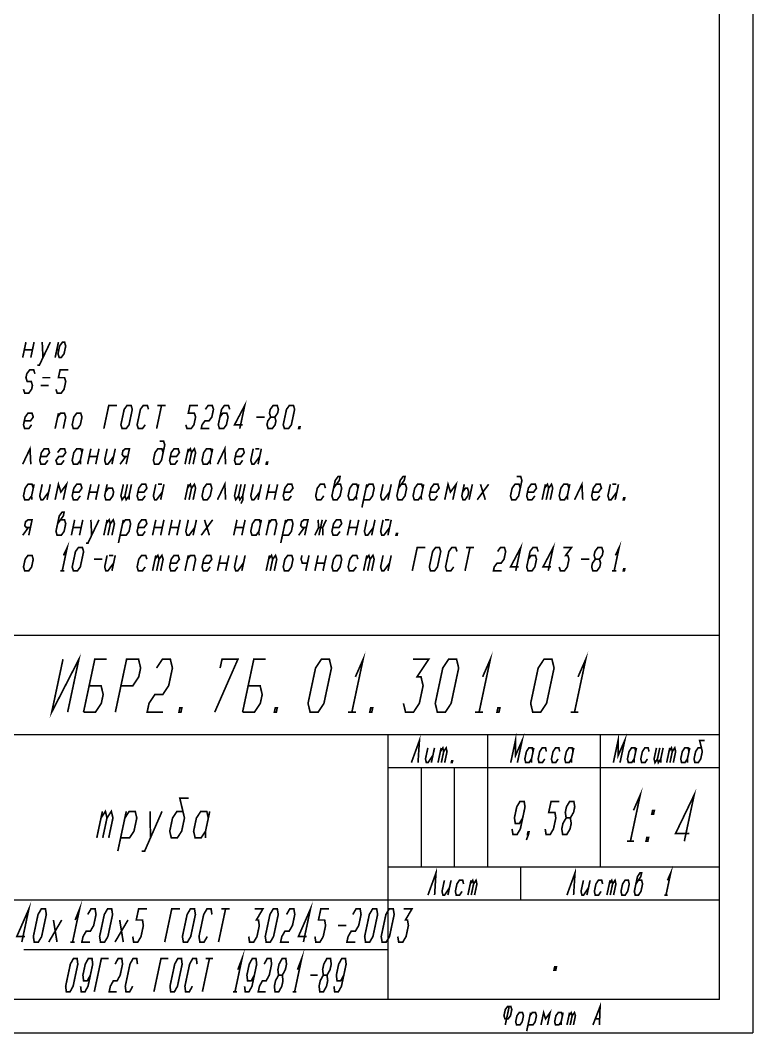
# Model space of a CAD drawing. Header units: millimetres. Extents: x 0 to 1035, y 0 to 659.
# Drawn here: x 99.5 to 210, y 0 to 152.9 of the extents above; entities that cross this region are included whole.
import ezdxf

# ---------------------------------------------------------------- set-up
doc = ezdxf.new("R2010")
doc.units = ezdxf.units.MM
doc.header["$LTSCALE"] = 19.36
doc.layers.get('0').update_dxf_attribs({"linetype": 'CONTINUOUS'})

msp = doc.modelspace()

# ---------------------------------------------------------------- linework, layer by layer
at = {"color": 7, "linetype": 'CONTINUOUS'}
for p, q in [((210, 297), (210, 0)), ((205, 5), (205, 292.3498994)), ((205, 60), (20, 60)), ((205, 5), (205, 60)), ((205, 45), (20, 45)), ((155, 5), (155, 45)), ((170, 25), (170, 45)), ((187, 25), (187, 45)), ((205, 40), (155, 40)), ((160, 25), (160, 40)), ((165, 25), (165, 40)), ((205, 25), (155, 25)), ((175, 20), (175, 25)), ((205, 20), (20, 20)), ((155, 12.5), (100, 12.5)), ((205, 5), (20, 5)), ((205, 5), (20, 5)), ((0, 0), (210, 0))]:
    msp.add_line(p, q, dxfattribs=at)
at = {"color": 2, "linetype": 'CONTINUOUS', "const_width": 0.25}
for points in [[(99.8160244, 101.9607295), (100.3119912, 104.2940615)], [(101.5369873, 104.2940615), (101.0410205, 101.9607295)], [(102.0180439, 100.7940527), (102.324293, 100.7940527), (103.9869902, 104.2940615)], [(102.7619834, 104.2940615), (102.8785254, 101.9607295)], [(105.2119863, 104.2940615), (104.7160195, 101.9607295)], [(105.3285176, 101.9607295), (105.6347773, 101.9607295), (106.0650127, 102.5440625), (106.3129961, 103.7107285), (106.1307334, 104.2940615), (105.8244844, 104.2940615), (105.394249, 103.7107285), (105.1462656, 102.5440625), (105.3285176, 101.9607295)], [(100.0640078, 103.1273955), (101.2890039, 103.1273955)], [(104.9640029, 103.1273955), (105.270252, 103.1273955)], [(99.9400107, 97.1767715), (100.1222734, 96.5934385), (100.7347715, 96.5934385), (101.1650176, 97.1767715), (101.2890039, 97.7601045), (101.1067412, 98.3434375), (100.4942432, 98.3434375), (100.3119912, 98.9267705), (100.4359775, 99.5101035), (100.8662236, 100.0934365), (101.4787217, 100.0934365), (101.6609736, 99.5101035)], [(104.8400166, 97.1767715), (105.0222686, 96.5934385), (105.6347773, 96.5934385), (106.0650127, 97.1767715), (106.3129961, 98.3434375), (106.1307334, 98.9267705), (105.2119863, 98.9267705), (105.4599697, 100.0934365), (106.6849658, 100.0934365)], [(102.514, 97.7601045), (103.7390068, 97.7601045)], [(102.7619834, 98.9267705), (103.9869902, 98.9267705)], [(112.0660176, 91.2261475), (112.8099785, 94.7261455), (114.0349746, 94.7261455)], [(114.8222695, 91.2261475), (114.6400176, 91.8094805), (115.1359844, 94.1428125), (115.5662305, 94.7261455), (116.1787285, 94.7261455), (116.3609805, 94.1428125), (115.8650137, 91.8094805), (115.4347676, 91.2261475), (114.8222695, 91.2261475)], [(118.8109727, 94.1428125), (118.6287207, 94.7261455), (118.0162227, 94.7261455), (117.5859766, 94.1428125), (117.0900098, 91.8094805), (117.2722617, 91.2261475), (117.8847813, 91.2261475), (118.3150059, 91.8094805)], [(120.7724746, 94.7261455), (120.0285137, 91.2261475)], [(120.1599766, 94.7261455), (121.3849727, 94.7261455)], [(124.4400078, 91.8094805), (124.6222813, 91.2261475), (125.2347793, 91.2261475), (125.6650039, 91.8094805), (125.912998, 92.9761465), (125.7307461, 93.5594795), (124.8119883, 93.5594795), (125.0599609, 94.7261455), (126.2849785, 94.7261455)], [(127.3859883, 94.1428125), (127.8162129, 94.7261455), (128.4287109, 94.7261455), (128.6109844, 94.1428125), (128.3629902, 92.9761465), (127.9327441, 92.3928135), (127.3202461, 92.3928135), (126.8900215, 91.8094805), (126.7660137, 91.2261475), (127.9910313, 91.2261475)], [(131.0609766, 94.1428125), (130.8787246, 94.7261455), (130.2662266, 94.7261455), (129.8359805, 94.1428125), (129.3400137, 91.8094805), (129.5222656, 91.2261475), (130.1347637, 91.2261475), (130.5650098, 91.8094805), (130.8130039, 92.9761465), (130.6307305, 93.5594795), (130.0182324, 93.5594795), (129.5879863, 92.9761465)], [(132.5847773, 91.2261475), (133.3287168, 94.7261455), (131.7900059, 91.8094805), (133.0150234, 91.8094805)], [(137.8567422, 92.9761465), (138.2869883, 93.5594795), (138.4109746, 94.1428125), (138.2287227, 94.7261455), (137.6162246, 94.7261455), (137.1859785, 94.1428125), (137.0619922, 93.5594795), (137.2442441, 92.9761465)], [(139.3222773, 91.2261475), (139.1400039, 91.8094805), (139.6359707, 94.1428125), (140.0662168, 94.7261455), (140.6787148, 94.7261455), (140.8609883, 94.1428125), (140.3650215, 91.8094805), (139.9347754, 91.2261475), (139.3222773, 91.2261475)], [(100.0640078, 92.3928135), (100.9827549, 92.3928135), (101.413001, 92.9761465), (101.2307383, 93.5594795), (100.6182402, 93.5594795), (100.1879941, 92.9761465), (99.9400107, 91.8094805), (100.1222734, 91.2261475), (100.7347715, 91.2261475), (101.1650176, 91.8094805)], [(104.7160195, 91.2261475), (105.2119863, 93.5594795)], [(105.088, 92.9761465), (105.5182354, 93.5594795), (106.1307334, 93.5594795), (106.3129961, 92.9761465), (105.9410264, 91.2261475)], [(107.2900088, 91.8094805), (107.4722715, 91.2261475), (108.0847695, 91.2261475), (108.5150156, 91.8094805), (108.762999, 92.9761465), (108.5807363, 93.5594795), (107.9682383, 93.5594795), (107.5379922, 92.9761465), (107.2900088, 91.8094805)], [(135.1004902, 92.9761465), (136.3254863, 92.9761465)], [(136.8722637, 91.2261475), (137.4847617, 91.2261475), (137.9150078, 91.8094805), (138.0389941, 92.3928135), (137.8567422, 92.9761465), (137.2442441, 92.9761465), (136.813998, 92.3928135), (136.6900117, 91.8094805), (136.8722637, 91.2261475)], [(141.6191504, 91.2261475), (141.4660312, 91.2261475), (141.5280137, 91.5178193), (141.6811328, 91.5178193), (141.6191504, 91.2261475)], [(99.8160244, 85.8588618), (100.9244893, 88.1921938), (101.0410205, 85.8588618)], [(121.0129922, 87.6088608), (120.8307402, 88.1921938), (120.2182422, 88.1921938), (119.7879961, 87.6088608), (119.5400234, 86.4421948), (119.7222754, 85.8588618), (120.3347734, 85.8588618), (120.7650195, 86.4421948), (121.2609863, 88.7755269), (121.0787129, 89.3588599), (120.4662148, 89.3588599)], [(129.2160273, 85.8588618), (130.3244922, 88.1921938), (130.4410234, 85.8588618)], [(102.514, 87.0255278), (103.4327578, 87.0255278), (103.8629932, 87.6088608), (103.6807412, 88.1921938), (103.0682324, 88.1921938), (102.6379971, 87.6088608), (102.3900137, 86.4421948), (102.5722764, 85.8588618), (103.1847744, 85.8588618), (103.6150098, 86.4421948)], [(105.088, 87.6088608), (105.5182354, 88.1921938), (106.1307334, 88.1921938), (106.3129961, 87.6088608), (105.88275, 87.0255278), (105.270252, 87.0255278), (104.8400166, 86.4421948), (105.0222686, 85.8588618), (105.6347773, 85.8588618), (106.0650127, 86.4421948)], [(108.762999, 87.6088608), (108.5807363, 88.1921938), (107.9682383, 88.1921938), (107.5379922, 87.6088608), (107.2900088, 86.4421948), (107.4722715, 85.8588618), (108.0847695, 85.8588618), (108.5150156, 86.4421948)], [(108.8869854, 88.1921938), (108.5150156, 86.4421948), (108.5441484, 85.8588618)], [(109.6160254, 85.8588618), (110.1119922, 88.1921938)], [(111.3369883, 88.1921938), (110.8410215, 85.8588618)], [(112.5619844, 88.1921938), (112.1900039, 86.4421948), (112.3722773, 85.8588618), (112.6785156, 85.8588618), (113.5390078, 87.0255278)], [(113.7869805, 88.1921938), (113.2910137, 85.8588618)], [(115.4347676, 85.8588618), (115.9307344, 88.1921938), (115.3182363, 88.1921938), (114.9499941, 87.9005273), (114.8260078, 87.3171943), (115.0702637, 87.0255278), (115.6827617, 87.0255278)], [(122.114002, 87.0255278), (123.0327598, 87.0255278), (123.4630059, 87.6088608), (123.2807324, 88.1921938), (122.6682344, 88.1921938), (122.2379883, 87.6088608), (121.9900156, 86.4421948), (122.1722676, 85.8588618), (122.7847656, 85.8588618), (123.2150117, 86.4421948)], [(124.3160215, 85.8588618), (124.8119883, 88.1921938)], [(124.688002, 87.6088608), (125.118248, 88.1921938), (125.3005, 87.6088608), (124.9285195, 85.8588618)], [(125.3005, 87.6088608), (125.7307461, 88.1921938), (125.912998, 87.6088608), (125.5410176, 85.8588618)], [(128.3629902, 87.6088608), (128.1807383, 88.1921938), (127.5682402, 88.1921938), (127.1379941, 87.6088608), (126.8900215, 86.4421948), (127.0722734, 85.8588618), (127.6847715, 85.8588618), (128.1150176, 86.4421948)], [(128.486998, 88.1921938), (128.1150176, 86.4421948), (128.1441504, 85.8588618)], [(131.9140137, 87.0255278), (132.83275, 87.0255278), (133.2629961, 87.6088608), (133.0807441, 88.1921938), (132.4682461, 88.1921938), (132.038, 87.6088608), (131.7900059, 86.4421948), (131.9722793, 85.8588618), (132.5847773, 85.8588618), (133.0150234, 86.4421948)], [(134.6119785, 88.1921938), (134.2400195, 86.4421948), (134.4222715, 85.8588618), (134.7285313, 85.8588618), (135.589002, 87.0255278)], [(134.9182383, 88.1921938), (135.5307363, 88.1921938)], [(135.8369961, 88.1921938), (135.3410293, 85.8588618)], [(109.863998, 87.0255278), (111.0889941, 87.0255278)], [(114.5160312, 85.8588618), (115.376502, 87.0255278)], [(136.7191445, 85.8588618), (136.5660254, 85.8588618), (136.6280078, 86.1505283), (136.7811484, 86.1505283), (136.7191445, 85.8588618)], [(146.7379961, 82.2415698), (147.5984883, 83.4082358), (147.7224746, 83.9915742), (147.4162148, 83.9915742), (146.9859688, 83.4082358), (146.4900234, 81.0749038), (146.6722754, 80.4915708), (147.2847734, 80.4915708), (147.7150195, 81.0749038), (147.9629922, 82.2415698), (147.7807402, 82.8249028), (147.1682422, 82.8249028)], [(156.5379863, 82.2415698), (157.3984785, 83.4082358), (157.5224648, 83.9915742), (157.2162266, 83.9915742), (156.7859805, 83.4082358), (156.2900137, 81.0749038), (156.4722656, 80.4915708), (157.0847637, 80.4915708), (157.5150098, 81.0749038), (157.7630039, 82.2415698), (157.5807305, 82.8249028), (156.9682324, 82.8249028)], [(174.9129922, 82.2415698), (174.7307402, 82.8249028), (174.1182422, 82.8249028), (173.6879961, 82.2415698), (173.4400234, 81.0749038), (173.6222754, 80.4915708), (174.2347734, 80.4915708), (174.6650195, 81.0749038), (175.1609863, 83.4082358), (174.9787129, 83.9915742), (174.3662148, 83.9915742)], [(101.413001, 82.2415698), (101.2307383, 82.8249028), (100.6182402, 82.8249028), (100.1879941, 82.2415698), (99.9400107, 81.0749038), (100.1222734, 80.4915708), (100.7347715, 80.4915708), (101.1650176, 81.0749038)], [(101.5369873, 82.8249028), (101.1650176, 81.0749038), (101.1941504, 80.4915708)], [(102.7619834, 82.8249028), (102.3900137, 81.0749038), (102.5722764, 80.4915708), (102.8785254, 80.4915708), (103.7390068, 81.6582368)], [(103.9869902, 82.8249028), (103.4910234, 80.4915708)], [(104.7160195, 80.4915708), (105.2119863, 82.8249028), (105.576501, 81.6582368), (106.4369824, 82.8249028), (105.9410264, 80.4915708)], [(107.4140059, 81.6582368), (108.3327529, 81.6582368), (108.762999, 82.2415698), (108.5807363, 82.8249028), (107.9682383, 82.8249028), (107.5379922, 82.2415698), (107.2900088, 81.0749038), (107.4722715, 80.4915708), (108.0847695, 80.4915708), (108.5150156, 81.0749038)], [(109.6160254, 80.4915708), (110.1119922, 82.8249028)], [(111.3369883, 82.8249028), (110.8410215, 80.4915708)], [(112.5619844, 82.8249028), (112.1900039, 81.0749038), (112.3722773, 80.4915708), (112.9847754, 80.4915708), (113.4150215, 81.0749038), (113.5390078, 81.6582368), (113.3567559, 82.2415698), (112.7442363, 82.2415698), (112.3140117, 81.6582368)], [(115.011998, 82.8249028), (114.6400176, 81.0749038), (114.8222695, 80.4915708), (115.2525156, 81.0749038), (115.4347676, 80.4915708), (115.8650137, 81.0749038), (116.2369941, 82.8249028)], [(115.6244961, 82.8249028), (115.2525156, 81.0749038)], [(117.2139961, 81.6582368), (118.1327539, 81.6582368), (118.563, 82.2415698), (118.380748, 82.8249028), (117.7682285, 82.8249028), (117.3380039, 82.2415698), (117.0900098, 81.0749038), (117.2722617, 80.4915708), (117.8847813, 80.4915708), (118.3150059, 81.0749038)], [(119.9119824, 82.8249028), (119.5400234, 81.0749038), (119.7222754, 80.4915708), (120.0285137, 80.4915708), (120.8890059, 81.6582368)], [(120.2182422, 82.8249028), (120.8307402, 82.8249028)], [(121.1369785, 82.8249028), (120.6410117, 80.4915708)], [(124.3160215, 80.4915708), (124.8119883, 82.8249028)], [(124.688002, 82.2415698), (125.118248, 82.8249028), (125.3005, 82.2415698), (124.9285195, 80.4915708)], [(125.3005, 82.2415698), (125.7307461, 82.8249028), (125.912998, 82.2415698), (125.5410176, 80.4915708)], [(126.8900215, 81.0749038), (127.0722734, 80.4915708), (127.6847715, 80.4915708), (128.1150176, 81.0749038), (128.3629902, 82.2415698), (128.1807383, 82.8249028), (127.5682402, 82.8249028), (127.1379941, 82.2415698), (126.8900215, 81.0749038)], [(129.2160273, 80.4915708), (130.3244922, 82.8249028), (130.4410234, 80.4915708)], [(132.1619863, 82.8249028), (131.7900059, 81.0749038), (131.9722793, 80.4915708), (132.4025039, 81.0749038), (132.5847773, 80.4915708), (133.0150234, 81.0749038), (133.3869824, 82.8249028)], [(132.7744844, 82.8249028), (132.4025039, 81.0749038)], [(134.6119785, 82.8249028), (134.2400195, 81.0749038), (134.4222715, 80.4915708), (134.7285313, 80.4915708), (135.589002, 81.6582368)], [(135.8369961, 82.8249028), (135.3410293, 80.4915708)], [(136.5660254, 80.4915708), (137.0619922, 82.8249028)], [(138.2869883, 82.8249028), (137.7910215, 80.4915708)], [(139.2640117, 81.6582368), (140.182748, 81.6582368), (140.6129941, 82.2415698), (140.4307422, 82.8249028), (139.8182441, 82.8249028), (139.387998, 82.2415698), (139.1400039, 81.0749038), (139.3222773, 80.4915708), (139.9347754, 80.4915708), (140.3650215, 81.0749038)], [(145.513, 82.2415698), (145.330748, 82.8249028), (144.7182285, 82.8249028), (144.2880039, 82.2415698), (144.0400098, 81.0749038), (144.2222617, 80.4915708), (144.8347812, 80.4915708), (145.2650059, 81.0749038)], [(150.4130059, 82.2415698), (150.2307324, 82.8249028), (149.6182344, 82.8249028), (149.1879883, 82.2415698), (148.9400156, 81.0749038), (149.1222676, 80.4915708), (149.7347656, 80.4915708), (150.1650117, 81.0749038)], [(150.5369922, 82.8249028), (150.1650117, 81.0749038), (150.1941445, 80.4915708)], [(151.0180488, 79.3249048), (151.7619883, 82.8249028)], [(151.2660215, 80.4915708), (152.1847793, 80.4915708), (152.6150039, 81.0749038), (152.862998, 82.2415698), (152.6807461, 82.8249028), (152.068248, 82.8249028), (151.638002, 82.2415698)], [(154.2119805, 82.8249028), (153.8400215, 81.0749038), (154.0222734, 80.4915708), (154.3285117, 80.4915708), (155.1890039, 81.6582368)], [(155.436998, 82.8249028), (154.9410313, 80.4915708)], [(160.2129961, 82.2415698), (160.0307441, 82.8249028), (159.4182461, 82.8249028), (158.988, 82.2415698), (158.7400059, 81.0749038), (158.9222793, 80.4915708), (159.5347773, 80.4915708), (159.9650234, 81.0749038)], [(160.3369824, 82.8249028), (159.9650234, 81.0749038), (159.9941563, 80.4915708)], [(161.3140059, 81.6582368), (162.2327637, 81.6582368), (162.6629883, 82.2415698), (162.4807363, 82.8249028), (161.8682383, 82.8249028), (161.4379922, 82.2415698), (161.1900195, 81.0749038), (161.3722715, 80.4915708), (161.9847695, 80.4915708), (162.4150156, 81.0749038)], [(163.5160254, 80.4915708), (164.0119922, 82.8249028), (164.3764961, 81.6582368), (165.2369883, 82.8249028), (164.7410215, 80.4915708)], [(166.4619844, 82.8249028), (166.0900039, 81.0749038), (166.2722773, 80.4915708), (166.5785156, 80.4915708), (167.0087617, 81.0749038), (167.132748, 81.6582368), (166.9504961, 82.2415698), (166.6442363, 82.2415698), (166.2140117, 81.6582368)], [(167.6869805, 82.8249028), (167.1910137, 80.4915708)], [(168.4160313, 80.4915708), (170.1369941, 82.8249028)], [(168.911998, 82.8249028), (169.6410273, 80.4915708)], [(176.014002, 81.6582368), (176.9327598, 81.6582368), (177.3630059, 82.2415698), (177.1807324, 82.8249028), (176.5682344, 82.8249028), (176.1379883, 82.2415698), (175.8900156, 81.0749038), (176.0722676, 80.4915708), (176.6847656, 80.4915708), (177.1150117, 81.0749038)], [(178.2160215, 80.4915708), (178.7119883, 82.8249028)], [(178.588002, 82.2415698), (179.018248, 82.8249028), (179.2005, 82.2415698), (178.8285195, 80.4915708)], [(179.2005, 82.2415698), (179.6307461, 82.8249028), (179.812998, 82.2415698), (179.4410176, 80.4915708)], [(182.2629902, 82.2415698), (182.0807383, 82.8249028), (181.4682402, 82.8249028), (181.0379941, 82.2415698), (180.7900215, 81.0749038), (180.9722734, 80.4915708), (181.5847715, 80.4915708), (182.0150176, 81.0749038)], [(182.386998, 82.8249028), (182.0150176, 81.0749038), (182.0441504, 80.4915708)], [(183.1160273, 80.4915708), (184.2244922, 82.8249028), (184.3410234, 80.4915708)], [(185.8140137, 81.6582368), (186.73275, 81.6582368), (187.1629961, 82.2415698), (186.9807441, 82.8249028), (186.3682461, 82.8249028), (185.938, 82.2415698), (185.6900059, 81.0749038), (185.8722793, 80.4915708), (186.4847773, 80.4915708), (186.9150234, 81.0749038)], [(188.5119785, 82.8249028), (188.1400195, 81.0749038), (188.3222715, 80.4915708), (188.6285313, 80.4915708), (189.489002, 81.6582368)], [(188.8182383, 82.8249028), (189.4307363, 82.8249028)], [(189.7369961, 82.8249028), (189.2410293, 80.4915708)], [(109.863998, 81.6582368), (111.0889941, 81.6582368)], [(115.8650137, 81.0749038), (115.8941465, 80.4915708)], [(133.0150234, 81.0749038), (133.0441562, 80.4915708), (132.7670293, 79.9082378)], [(136.813998, 81.6582368), (138.0389941, 81.6582368)], [(190.6191445, 80.4915708), (190.4660254, 80.4915708), (190.5280078, 80.7832373), (190.6811484, 80.7832373), (190.6191445, 80.4915708)], [(105.088, 76.8742842), (105.9484814, 78.0409502), (106.0724678, 78.6242832), (105.7662187, 78.6242832), (105.3359834, 78.0409502), (104.8400166, 75.7076182), (105.0222686, 75.1242852), (105.6347773, 75.1242852), (106.0650127, 75.7076182), (106.3129961, 76.8742842), (106.1307334, 77.4576172), (105.5182354, 77.4576172)], [(100.7347715, 75.1242852), (101.2307383, 77.4576172), (100.6182402, 77.4576172), (100.2499873, 77.1659507), (100.126001, 76.5826177), (100.3702568, 76.2909512), (100.9827549, 76.2909512)], [(107.1660225, 75.1242852), (107.6619893, 77.4576172)], [(108.8869854, 77.4576172), (108.3910186, 75.1242852)], [(109.3680313, 73.9576191), (109.674291, 73.9576191), (111.3369883, 77.4576172)], [(110.1119922, 77.4576172), (110.2285234, 75.1242852)], [(112.0660176, 75.1242852), (112.5619844, 77.4576172)], [(112.437998, 76.8742842), (112.8682441, 77.4576172), (113.0504961, 76.8742842), (112.6785156, 75.1242852)], [(113.0504961, 76.8742842), (113.4807422, 77.4576172), (113.6629941, 76.8742842), (113.2910137, 75.1242852)], [(114.2680371, 73.9576191), (115.011998, 77.4576172)], [(114.5160312, 75.1242852), (115.4347676, 75.1242852), (115.8650137, 75.7076182), (116.1129863, 76.8742842), (115.9307344, 77.4576172), (115.3182363, 77.4576172), (114.8879902, 76.8742842)], [(117.2139961, 76.2909512), (118.1327539, 76.2909512), (118.563, 76.8742842), (118.380748, 77.4576172), (117.7682285, 77.4576172), (117.3380039, 76.8742842), (117.0900098, 75.7076182), (117.2722617, 75.1242852), (117.8847813, 75.1242852), (118.3150059, 75.7076182)], [(119.4160156, 75.1242852), (119.9119824, 77.4576172)], [(121.1369785, 77.4576172), (120.6410117, 75.1242852)], [(121.8660293, 75.1242852), (122.3619961, 77.4576172)], [(123.5869922, 77.4576172), (123.0910254, 75.1242852)], [(124.8119883, 77.4576172), (124.4400078, 75.7076182), (124.6222813, 75.1242852), (124.9285195, 75.1242852), (125.7890117, 76.2909512)], [(126.0369844, 77.4576172), (125.5410176, 75.1242852)], [(126.7660137, 75.1242852), (128.486998, 77.4576172)], [(127.2619805, 77.4576172), (127.9910313, 75.1242852)], [(131.6660195, 75.1242852), (132.1619863, 77.4576172)], [(133.3869824, 77.4576172), (132.8910156, 75.1242852)], [(135.7129883, 76.8742842), (135.5307363, 77.4576172), (134.9182383, 77.4576172), (134.4879922, 76.8742842), (134.2400195, 75.7076182), (134.4222715, 75.1242852), (135.0347695, 75.1242852), (135.4650156, 75.7076182)], [(135.8369961, 77.4576172), (135.4650156, 75.7076182), (135.4941484, 75.1242852)], [(136.5660254, 75.1242852), (137.0619922, 77.4576172)], [(136.9380059, 76.8742842), (137.3682305, 77.4576172), (137.9807285, 77.4576172), (138.163002, 76.8742842), (137.7910215, 75.1242852)], [(138.7680449, 73.9576191), (139.5119844, 77.4576172)], [(139.0160176, 75.1242852), (139.9347754, 75.1242852), (140.3650215, 75.7076182), (140.6129941, 76.8742842), (140.4307422, 77.4576172), (139.8182441, 77.4576172), (139.387998, 76.8742842)], [(142.3847676, 75.1242852), (142.8807344, 77.4576172), (142.2682363, 77.4576172), (141.8999941, 77.1659507), (141.7760078, 76.5826177), (142.0202637, 76.2909512), (142.6327617, 76.2909512)], [(143.9160234, 75.1242852), (144.4702559, 76.2909512), (144.4119902, 77.4576172)], [(145.0244883, 77.4576172), (144.5285215, 75.1242852)], [(145.6369863, 77.4576172), (145.0827539, 76.2909512), (145.1410195, 75.1242852)], [(146.6140098, 76.2909512), (147.5327461, 76.2909512), (147.9629922, 76.8742842), (147.7807402, 77.4576172), (147.1682422, 77.4576172), (146.7379961, 76.8742842), (146.4900234, 75.7076182), (146.6722754, 75.1242852), (147.2847734, 75.1242852), (147.7150195, 75.7076182)], [(148.8160293, 75.1242852), (149.3119961, 77.4576172)], [(150.5369922, 77.4576172), (150.0410254, 75.1242852)], [(151.7619883, 77.4576172), (151.3900078, 75.7076182), (151.5722813, 75.1242852), (151.8785195, 75.1242852), (152.7390117, 76.2909512)], [(152.9869844, 77.4576172), (152.4910176, 75.1242852)], [(154.2119805, 77.4576172), (153.8400215, 75.7076182), (154.0222734, 75.1242852), (154.3285117, 75.1242852), (155.1890039, 76.2909512)], [(154.5182402, 77.4576172), (155.1307383, 77.4576172)], [(155.436998, 77.4576172), (154.9410313, 75.1242852)], [(99.8160244, 75.1242852), (100.6765059, 76.2909512)], [(107.4140059, 76.2909512), (108.639002, 76.2909512)], [(119.6640098, 76.2909512), (120.8890059, 76.2909512)], [(122.114002, 76.2909512), (123.338998, 76.2909512)], [(131.9140137, 76.2909512), (133.1390098, 76.2909512)], [(141.4660312, 75.1242852), (142.326502, 76.2909512)], [(144.4702559, 76.2909512), (145.0827539, 76.2909512)], [(149.064002, 76.2909512), (150.288998, 76.2909512)], [(156.3191465, 75.1242852), (156.1660273, 75.1242852), (156.2280098, 75.4159517), (156.3811504, 75.4159517), (156.3191465, 75.1242852)], [(105.9776143, 72.0903315), (106.5318467, 73.2569976), (105.7878965, 69.7569941)], [(174.2347734, 69.7569941), (174.9787129, 73.2569976), (173.4400234, 70.3403271), (174.6650195, 70.3403271)], [(179.1347793, 69.7569941), (179.8787187, 73.2569976), (178.3400078, 70.3403271), (179.5650039, 70.3403271)], [(189.2776172, 72.0903315), (189.8318496, 73.2569976), (189.0878887, 69.7569941)], [(99.9400107, 70.3403271), (100.1222734, 69.7569941), (100.7347715, 69.7569941), (101.1650176, 70.3403271), (101.413001, 71.5069932), (101.2307383, 72.0903315), (100.6182402, 72.0903315), (100.1879941, 71.5069932), (99.9400107, 70.3403271)], [(107.4722715, 69.7569941), (107.2900088, 70.3403271), (107.7859756, 72.6736646), (108.2162217, 73.2569976), (108.8287197, 73.2569976), (109.0109824, 72.6736646), (108.5150156, 70.3403271), (108.0847695, 69.7569941), (107.4722715, 69.7569941)], [(112.5619844, 72.0903315), (112.1900039, 70.3403271), (112.3722773, 69.7569941), (112.6785156, 69.7569941), (113.5390078, 70.9236602)], [(112.8682441, 72.0903315), (113.4807422, 72.0903315)], [(113.7869805, 72.0903315), (113.2910137, 69.7569941)], [(118.563, 71.5069932), (118.380748, 72.0903315), (117.7682285, 72.0903315), (117.3380039, 71.5069932), (117.0900098, 70.3403271), (117.2722617, 69.7569941), (117.8847813, 69.7569941), (118.3150059, 70.3403271)], [(119.4160156, 69.7569941), (119.9119824, 72.0903315)], [(119.7879961, 71.5069932), (120.2182422, 72.0903315), (120.4004941, 71.5069932), (120.0285137, 69.7569941)], [(120.4004941, 71.5069932), (120.8307402, 72.0903315), (121.0129922, 71.5069932), (120.6410117, 69.7569941)], [(122.114002, 70.9236602), (123.0327598, 70.9236602), (123.4630059, 71.5069932), (123.2807324, 72.0903315), (122.6682344, 72.0903315), (122.2379883, 71.5069932), (121.9900156, 70.3403271), (122.1722676, 69.7569941), (122.7847656, 69.7569941), (123.2150117, 70.3403271)], [(124.3160215, 69.7569941), (124.8119883, 72.0903315)], [(124.688002, 71.5069932), (125.118248, 72.0903315), (125.7307461, 72.0903315), (125.912998, 71.5069932), (125.5410176, 69.7569941)], [(127.0140078, 70.9236602), (127.9327441, 70.9236602), (128.3629902, 71.5069932), (128.1807383, 72.0903315), (127.5682402, 72.0903315), (127.1379941, 71.5069932), (126.8900215, 70.3403271), (127.0722734, 69.7569941), (127.6847715, 69.7569941), (128.1150176, 70.3403271)], [(129.2160273, 69.7569941), (129.7119941, 72.0903315)], [(130.9369902, 72.0903315), (130.4410234, 69.7569941)], [(132.1619863, 72.0903315), (131.7900059, 70.3403271), (131.9722793, 69.7569941), (132.2785176, 69.7569941), (133.1390098, 70.9236602)], [(133.3869824, 72.0903315), (132.8910156, 69.7569941)], [(136.5660254, 69.7569941), (137.0619922, 72.0903315)], [(136.9380059, 71.5069932), (137.3682305, 72.0903315), (137.5505039, 71.5069932), (137.1785234, 69.7569941)], [(137.5505039, 71.5069932), (137.9807285, 72.0903315), (138.163002, 71.5069932), (137.7910215, 69.7569941)], [(139.1400039, 70.3403271), (139.3222773, 69.7569941), (139.9347754, 69.7569941), (140.3650215, 70.3403271), (140.6129941, 71.5069932), (140.4307422, 72.0903315), (139.8182441, 72.0903315), (139.387998, 71.5069932), (139.1400039, 70.3403271)], [(141.961998, 72.0903315), (141.8379902, 71.5069932), (142.0202637, 70.9236602), (142.7858809, 70.9236602)], [(143.0338535, 72.0903315), (142.5378867, 69.7569941)], [(143.9160234, 69.7569941), (144.4119902, 72.0903315)], [(145.6369863, 72.0903315), (145.1410195, 69.7569941)], [(146.4900234, 70.3403271), (146.6722754, 69.7569941), (147.2847734, 69.7569941), (147.7150195, 70.3403271), (147.9629922, 71.5069932), (147.7807402, 72.0903315), (147.1682422, 72.0903315), (146.7379961, 71.5069932), (146.4900234, 70.3403271)], [(150.4130059, 71.5069932), (150.2307324, 72.0903315), (149.6182344, 72.0903315), (149.1879883, 71.5069932), (148.9400156, 70.3403271), (149.1222676, 69.7569941), (149.7347656, 69.7569941), (150.1650117, 70.3403271)], [(151.2660215, 69.7569941), (151.7619883, 72.0903315)], [(151.638002, 71.5069932), (152.068248, 72.0903315), (152.2505, 71.5069932), (151.8785195, 69.7569941)], [(152.2505, 71.5069932), (152.6807461, 72.0903315), (152.862998, 71.5069932), (152.4910176, 69.7569941)], [(154.2119805, 72.0903315), (153.8400215, 70.3403271), (154.0222734, 69.7569941), (154.3285117, 69.7569941), (155.1890039, 70.9236602)], [(155.436998, 72.0903315), (154.9410313, 69.7569941)], [(158.6160195, 69.7569941), (159.3599805, 73.2569976), (160.5849766, 73.2569976)], [(161.3722715, 69.7569941), (161.1900195, 70.3403271), (161.6859863, 72.6736646), (162.1162109, 73.2569976), (162.7287305, 73.2569976), (162.9109824, 72.6736646), (162.4150156, 70.3403271), (161.9847695, 69.7569941), (161.3722715, 69.7569941)], [(165.3609746, 72.6736646), (165.1787227, 73.2569976), (164.5662246, 73.2569976), (164.1359785, 72.6736646), (163.6400117, 70.3403271), (163.8222637, 69.7569941), (164.4347617, 69.7569941), (164.8650078, 70.3403271)], [(167.3224766, 73.2569976), (166.5785156, 69.7569941)], [(166.7099785, 73.2569976), (167.9349746, 73.2569976)], [(171.4859766, 72.6736646), (171.9162227, 73.2569976), (172.5287207, 73.2569976), (172.7109727, 72.6736646), (172.463, 71.5069932), (172.0327539, 70.9236602), (171.4202559, 70.9236602), (170.9900098, 70.3403271), (170.8660234, 69.7569941), (172.0910195, 69.7569941)], [(177.6109785, 72.6736646), (177.4287266, 73.2569976), (176.8162285, 73.2569976), (176.3859824, 72.6736646), (175.8900156, 70.3403271), (176.0722676, 69.7569941), (176.6847656, 69.7569941), (177.1150117, 70.3403271), (177.3630059, 71.5069932), (177.1807324, 72.0903315), (176.5682344, 72.0903315), (176.1379883, 71.5069932)], [(181.4099746, 73.2569976), (182.6349707, 73.2569976), (181.7744785, 72.0903315), (182.0807383, 72.0903315), (182.2629902, 71.5069932), (182.0150176, 70.3403271), (181.5847715, 69.7569941), (180.9722734, 69.7569941), (180.7900215, 70.3403271)], [(186.8567363, 71.5069932), (187.2869824, 72.0903315), (187.4109687, 72.6736646), (187.2287168, 73.2569976), (186.6162188, 73.2569976), (186.1859727, 72.6736646), (186.0619863, 72.0903315), (186.2442383, 71.5069932)], [(110.6005039, 71.5069932), (111.8255, 71.5069932)], [(129.464, 70.9236602), (130.6889961, 70.9236602)], [(144.1639961, 70.9236602), (145.3890137, 70.9236602)], [(184.1005059, 71.5069932), (185.325502, 71.5069932)], [(185.8722793, 69.7569941), (186.4847773, 69.7569941), (186.9150234, 70.3403271), (187.0390098, 70.9236602), (186.8567363, 71.5069932), (186.2442383, 71.5069932), (185.8140137, 70.9236602), (185.6900059, 70.3403271), (185.8722793, 69.7569941)], [(105.4816475, 69.7569941), (106.0941455, 69.7569941)], [(188.7816504, 69.7569941), (189.3941484, 69.7569941)], [(190.6191445, 69.7569941), (190.4660254, 69.7569941), (190.5280078, 70.0486606), (190.6811484, 70.0486606), (190.6191445, 69.7569941)], [(105.9004531, 56.4106372), (104.1999971, 48.4106401), (108.3004512, 56.4106372), (106.5999951, 48.4106401)], [(150.0336348, 53.7439697), (151.2004512, 56.4106372), (149.5000059, 48.4106401)], [(169.2336406, 53.7439697), (170.400457, 56.4106372), (168.6999902, 48.4106401)], [(183.6336289, 53.7439697), (184.8004453, 56.4106372), (183.1, 48.4106401)], [(109.0000039, 48.4106401), (110.7004492, 56.4106372), (112.5004531, 56.4106372)], [(113.8, 48.4106401), (115.5004453, 56.4106372), (117.3004492, 56.4106372), (117.617043, 55.0773062), (117.3336426, 53.7439697), (116.4502266, 52.4106387), (114.6502227, 52.4106387)], [(120.017041, 55.0773062), (120.900457, 56.4106372), (122.1004453, 56.4106372), (122.4170391, 55.0773062), (121.8502168, 52.4106387), (120.9668223, 51.0773022), (119.7668125, 51.0773022), (118.883418, 49.7439712), (118.5999961, 48.4106401), (120.9999941, 48.4106401)], [(128.8000039, 48.4106401), (132.3004531, 56.4106372), (129.9004551, 56.4106372), (129.6170332, 55.0773062)], [(133.0000059, 48.4106401), (134.7004512, 56.4106372), (136.5004551, 56.4106372)], [(143.1999922, 48.4106401), (142.8833984, 49.7439712), (144.017043, 55.0773062), (144.900459, 56.4106372), (146.1004473, 56.4106372), (146.417041, 55.0773062), (145.283418, 49.7439712), (144.400002, 48.4106401), (143.1999922, 48.4106401)], [(158.7004531, 56.4106372), (161.1004512, 56.4106372), (159.3336406, 53.7439697), (159.9336348, 53.7439697), (160.2502285, 52.4106387), (159.6834062, 49.7439712), (158.7999902, 48.4106401), (157.600002, 48.4106401), (157.2834082, 49.7439712)], [(162.399998, 48.4106401), (162.0834043, 49.7439712), (163.2170488, 55.0773062), (164.1004434, 56.4106372), (165.3004531, 56.4106372), (165.6170469, 55.0773062), (164.4834023, 49.7439712), (163.6000078, 48.4106401), (162.399998, 48.4106401)], [(176.8000078, 48.4106401), (176.4834141, 49.7439712), (177.6170371, 55.0773062), (178.5004531, 56.4106372), (179.7004629, 56.4106372), (180.0170352, 55.0773062), (178.8834121, 49.7439712), (177.9999961, 48.4106401), (176.8000078, 48.4106401)], [(109.0000039, 48.4106401), (110.8000078, 48.4106401), (111.6834023, 49.7439712), (111.9668242, 51.0773022), (111.6502305, 52.4106387), (109.8502266, 52.4106387)], [(133.0000059, 48.4106401), (134.8000098, 48.4106401), (135.6834043, 49.7439712), (135.9668262, 51.0773022), (135.6502324, 52.4106387), (133.8502285, 52.4106387)], [(123.7, 48.4106401), (123.3999922, 48.4106401), (123.5417031, 49.0773057), (123.8417109, 49.0773057), (123.7, 48.4106401)], [(138.1000098, 48.4106401), (137.800002, 48.4106401), (137.9417129, 49.0773057), (138.2416992, 49.0773057), (138.1000098, 48.4106401)], [(152.499998, 48.4106401), (152.1999902, 48.4106401), (152.3417012, 49.0773057), (152.641709, 49.0773057), (152.499998, 48.4106401)], [(171.7000039, 48.4106401), (171.3999961, 48.4106401), (171.541707, 49.0773057), (171.8417148, 49.0773057), (171.7000039, 48.4106401)], [(148.8999902, 48.4106401), (150.1, 48.4106401)], [(168.0999961, 48.4106401), (169.3000059, 48.4106401)], [(182.5000059, 48.4106401), (183.6999941, 48.4106401)], [(158.480002, 40.7875784), (159.6945566, 44.1375806), (159.484998, 40.7875784)], [(173.475, 40.7875784), (174.1870566, 44.1375806), (174.2148574, 41.9042449), (175.1920742, 44.1375806), (174.4799961, 40.7875784)], [(188.964998, 40.7875784), (189.6770547, 44.1375806), (189.7048555, 41.9042449), (190.6820723, 44.1375806), (189.9699941, 40.7875784)], [(160.9647129, 43.0209141), (160.6086738, 41.3459116), (160.7412539, 40.7875784), (160.9924922, 40.7875784), (161.7323496, 41.9042449)], [(161.969709, 43.0209141), (161.4949902, 40.7875784)], [(162.5000078, 40.7875784), (162.9747051, 43.0209141)], [(162.8560254, 42.4625808), (163.2259648, 43.0209141), (163.3585234, 42.4625808), (163.0025059, 40.7875784)], [(163.3585234, 42.4625808), (163.7284629, 43.0209141), (163.861043, 42.4625808), (163.5050039, 40.7875784)], [(176.8460273, 42.4625808), (176.7134688, 43.0209141), (176.2109492, 43.0209141), (175.8410312, 42.4625808), (175.6036719, 41.3459116), (175.736252, 40.7875784), (176.23875, 40.7875784), (176.608668, 41.3459116)], [(176.964707, 43.0209141), (176.608668, 41.3459116), (176.6156289, 40.7875784)], [(178.856041, 42.4625808), (178.7234609, 43.0209141), (178.2209629, 43.0209141), (177.8510234, 42.4625808), (177.6136855, 41.3459116), (177.7462441, 40.7875784), (178.2487422, 40.7875784), (178.6186816, 41.3459116)], [(180.8660332, 42.4625808), (180.7334531, 43.0209141), (180.2309551, 43.0209141), (179.8610371, 42.4625808), (179.6236777, 41.3459116), (179.7562578, 40.7875784), (180.2587559, 40.7875784), (180.6286738, 41.3459116)], [(182.8760254, 42.4625808), (182.7434668, 43.0209141), (182.2409688, 43.0209141), (181.8710293, 42.4625808), (181.6336699, 41.3459116), (181.76625, 40.7875784), (182.268748, 40.7875784), (182.6386875, 41.3459116)], [(182.9947051, 43.0209141), (182.6386875, 41.3459116), (182.645627, 40.7875784)], [(192.3360254, 42.4625808), (192.2034668, 43.0209141), (191.7009687, 43.0209141), (191.3310293, 42.4625808), (191.0936699, 41.3459116), (191.22625, 40.7875784), (191.728748, 40.7875784), (192.0986875, 41.3459116)], [(192.4547051, 43.0209141), (192.0986875, 41.3459116), (192.105627, 40.7875784)], [(194.3460391, 42.4625808), (194.213459, 43.0209141), (193.7109609, 43.0209141), (193.341043, 42.4625808), (193.1036836, 41.3459116), (193.2362422, 40.7875784), (193.7387402, 40.7875784), (194.1086797, 41.3459116)], [(195.4697148, 43.0209141), (195.1136758, 41.3459116), (195.2462559, 40.7875784), (195.6161738, 41.3459116), (195.7487539, 40.7875784), (196.1186719, 41.3459116), (196.4747109, 43.0209141)], [(195.9722129, 43.0209141), (195.6161738, 41.3459116)], [(197.0050098, 40.7875784), (197.479707, 43.0209141)], [(197.3610273, 42.4625808), (197.7309668, 43.0209141), (197.8635254, 42.4625808), (197.5075078, 40.7875784)], [(197.8635254, 42.4625808), (198.2334648, 43.0209141), (198.3660234, 42.4625808), (198.0100059, 40.7875784)], [(200.3760371, 42.4625808), (200.243457, 43.0209141), (199.740959, 43.0209141), (199.371041, 42.4625808), (199.1336816, 41.3459116), (199.2662402, 40.7875784), (199.7687598, 40.7875784), (200.1386777, 41.3459116)], [(200.4947168, 43.0209141), (200.1386777, 41.3459116), (200.1456172, 40.7875784)], [(202.2534492, 43.0209141), (201.7509512, 43.0209141), (201.3810332, 42.4625808), (201.1436738, 41.3459116), (201.2762539, 40.7875784), (201.778752, 40.7875784), (202.1486699, 41.3459116), (202.3860293, 42.4625808), (201.9883105, 44.1375806), (202.7420684, 44.1375806)], [(196.1186719, 41.3459116), (196.1256328, 40.7875784)], [(164.6356191, 40.7875784), (164.51, 40.7875784), (164.5693398, 41.0667463), (164.694959, 41.0667463), (164.6356191, 40.7875784)], [(192.0044355, 33.5884758), (193.0253945, 35.9218079), (191.5374941, 28.9218091)], [(199.675002, 28.9218091), (201.1629023, 35.9218079), (198.3479766, 30.0884751), (200.4479883, 30.0884751)], [(124.0002227, 33.4329773), (123.1002207, 33.4329773), (122.4376641, 32.432979), (122.0125527, 30.4329771), (122.249998, 29.4329788), (123.15, 29.4329788), (123.8125566, 30.4329771), (124.237668, 32.432979), (123.525332, 35.4329792), (124.8753457, 35.4329792)], [(111.6376621, 32.432979), (112.3002187, 33.4329773), (112.5376641, 32.432979), (111.9000078, 29.4329788)], [(112.5376641, 32.432979), (113.2002207, 33.4329773), (113.437666, 32.432979), (112.8000098, 29.4329788)], [(173.677125, 30.7774817), (173.812498, 29.9441484), (174.4375, 29.9441484), (174.9271289, 30.7774817), (175.6356621, 34.1108147), (175.5002891, 34.9441479), (174.8752871, 34.9441479), (174.3856582, 34.1108147), (174.0313809, 32.4441482), (174.1667539, 31.6108149), (174.7917559, 31.6108149), (175.2813848, 32.4441482)], [(178.6771406, 30.7774817), (178.8124922, 29.9441484), (179.4374941, 29.9441484), (179.927123, 30.7774817), (180.2814004, 32.4441482), (180.1460273, 33.2774814), (179.2085137, 33.2774814), (179.562791, 34.9441479), (180.8127734, 34.9441479)], [(182.4688965, 32.4441482), (182.9585254, 33.2774814), (183.1356426, 34.1108147), (183.000291, 34.9441479), (182.3752891, 34.9441479), (181.8856602, 34.1108147), (181.7085215, 33.2774814), (181.8438945, 32.4441482)], [(195.0304453, 33.0051401), (194.7679492, 33.0051401), (194.8919355, 33.5884758), (195.1544316, 33.5884758), (195.0304453, 33.0051401)], [(111.0000059, 29.4329788), (111.8502285, 33.4329773)], [(114.1748809, 27.4329795), (115.4502363, 33.4329773)], [(114.5999922, 29.4329788), (115.9500059, 29.4329788), (116.6125625, 30.4329771), (117.0376738, 32.432979), (116.8002285, 33.4329773), (115.9002266, 33.4329773), (115.2376699, 32.432979)], [(117.7748887, 27.4329795), (118.2248789, 27.4329795), (120.8502266, 33.4329773)], [(119.0502227, 33.4329773), (119.100002, 29.4329788)], [(127.8376758, 32.432979), (127.6002305, 33.4329773), (126.7002285, 33.4329773), (126.0376719, 32.432979), (125.6125605, 30.4329771), (125.8500059, 29.4329788), (126.7500078, 29.4329788), (127.4125645, 30.4329771)], [(128.0502207, 33.4329773), (127.4125645, 30.4329771), (127.4250039, 29.4329788)], [(181.3125, 29.9441484), (181.937502, 29.9441484), (182.4271309, 30.7774817), (182.6042695, 31.6108149), (182.4688965, 32.4441482), (181.8438945, 32.4441482), (181.3542656, 31.6108149), (181.177127, 30.7774817), (181.3125, 29.9441484)], [(176.15625, 29.9441484), (175.9999941, 29.9441484), (176.0885742, 30.3608164), (176.2448086, 30.3608164), (176.15625, 29.9441484), (175.822877, 29.1108152)], [(194.162498, 28.9218091), (193.900002, 28.9218091), (194.0239883, 29.5051421), (194.2864844, 29.5051421), (194.162498, 28.9218091)], [(191.012502, 28.9218091), (192.0625078, 28.9218091)], [(160.9800098, 20.787579), (162.1945645, 24.1375798), (161.9850059, 20.787579)], [(181.9599961, 20.787579), (183.1745723, 24.1375798), (182.9649922, 20.787579)], [(197.1328418, 23.0209133), (197.6214395, 24.1375798), (196.9093828, 20.787579)], [(163.4646992, 23.0209133), (163.1086816, 21.3459122), (163.2412402, 20.787579), (163.4925, 20.787579), (164.2323574, 21.9042468)], [(164.4697168, 23.0209133), (163.994998, 20.787579)], [(166.3610293, 22.4625801), (166.2284492, 23.0209133), (165.7259512, 23.0209133), (165.3560332, 22.4625801), (165.1186738, 21.3459122), (165.2512539, 20.787579), (165.753752, 20.787579), (166.1236699, 21.3459122)], [(167.0100078, 20.787579), (167.4847051, 23.0209133)], [(167.3660254, 22.4625801), (167.7359648, 23.0209133), (167.8685234, 22.4625801), (167.5125059, 20.787579)], [(167.8685234, 22.4625801), (168.2384629, 23.0209133), (168.371043, 22.4625801), (168.0150039, 20.787579)], [(184.444707, 23.0209133), (184.088668, 21.3459122), (184.221248, 20.787579), (184.4725078, 20.787579), (185.2123652, 21.9042468)], [(185.4497031, 23.0209133), (184.9750059, 20.787579)], [(187.3410371, 22.4625801), (187.208457, 23.0209133), (186.705959, 23.0209133), (186.336041, 22.4625801), (186.0986816, 21.3459122), (186.2312402, 20.787579), (186.7337598, 20.787579), (187.1036777, 21.3459122)], [(187.9899941, 20.787579), (188.4647129, 23.0209133)], [(188.3460332, 22.4625801), (188.7159512, 23.0209133), (188.8485313, 22.4625801), (188.4924922, 20.787579)], [(188.8485313, 22.4625801), (189.2184492, 23.0209133), (189.3510293, 22.4625801), (188.9949902, 20.787579)], [(190.1186875, 21.3459122), (190.2512461, 20.787579), (190.7537441, 20.787579), (191.1236836, 21.3459122), (191.361043, 22.4625801), (191.2284629, 23.0209133), (190.7259648, 23.0209133), (190.3560254, 22.4625801), (190.1186875, 21.3459122)], [(192.3660391, 22.4625801), (193.1058965, 23.5792466), (193.2245547, 24.1375798), (192.9733164, 24.1375798), (192.603377, 23.5792466), (192.1286797, 21.3459122), (192.2612598, 20.787579), (192.7637578, 20.787579), (193.1336758, 21.3459122), (193.3710352, 22.4625801), (193.2384551, 23.0209133), (192.735957, 23.0209133)], [(107.7397734, 17.0274817), (108.4065303, 18.6941482), (107.343752, 13.6941487)], [(196.658123, 20.787579), (197.1606211, 20.787579)], [(99.6875049, 13.6941487), (100.7502832, 18.6941482), (98.9271299, 14.5274819), (100.1771338, 14.5274819)], [(101.5625, 13.6941487), (101.427127, 14.5274819), (102.1356494, 17.8608149), (102.6252783, 18.6941482), (103.2502803, 18.6941482), (103.3856533, 17.8608149), (102.6771309, 14.5274819), (102.187502, 13.6941487), (101.5625, 13.6941487)], [(109.6356621, 17.8608149), (110.125291, 18.6941482), (110.750293, 18.6941482), (110.8856445, 17.8608149), (110.5313887, 16.1941484), (110.0417598, 15.3608152), (109.4167578, 15.3608152), (108.9271289, 14.5274819), (108.750001, 13.6941487), (109.9999941, 13.6941487)], [(111.5625098, 13.6941487), (111.4271367, 14.5274819), (112.1356484, 17.8608149), (112.6252773, 18.6941482), (113.2502793, 18.6941482), (113.3856523, 17.8608149), (112.6771406, 14.5274819), (112.1874902, 13.6941487), (111.5625098, 13.6941487)], [(116.4271309, 14.5274819), (116.5625039, 13.6941487), (117.1875059, 13.6941487), (117.6771348, 14.5274819), (118.0313906, 16.1941484), (117.8960176, 17.0274817), (116.9585254, 17.0274817), (117.3127813, 18.6941482), (118.5627852, 18.6941482)], [(121.2500078, 13.6941487), (122.3127754, 18.6941482), (123.5627793, 18.6941482)], [(124.0625059, 13.6941487), (123.9271328, 14.5274819), (124.6356445, 17.8608149), (125.1252734, 18.6941482), (125.7502754, 18.6941482), (125.8856484, 17.8608149), (125.1771367, 14.5274819), (124.6875078, 13.6941487), (124.0625059, 13.6941487)], [(128.3856563, 17.8608149), (128.2502832, 18.6941482), (127.6252813, 18.6941482), (127.1356523, 17.8608149), (126.4271406, 14.5274819), (126.5624922, 13.6941487), (127.1874941, 13.6941487), (127.677123, 14.5274819)], [(130.4377793, 18.6941482), (129.3749902, 13.6941487)], [(129.8127773, 18.6941482), (131.0627813, 18.6941482)], [(134.812793, 18.6941482), (136.0627754, 18.6941482), (135.0835176, 17.0274817), (135.3960293, 17.0274817), (135.5313809, 16.1941484), (135.177125, 14.5274819), (134.6874961, 13.6941487), (134.0624941, 13.6941487), (133.9271211, 14.5274819)], [(136.562502, 13.6941487), (136.4271289, 14.5274819), (137.1356621, 17.8608149), (137.625291, 18.6941482), (138.250293, 18.6941482), (138.3856445, 17.8608149), (137.6771328, 14.5274819), (137.1875039, 13.6941487), (136.562502, 13.6941487)], [(139.6356484, 17.8608149), (140.1252773, 18.6941482), (140.7502793, 18.6941482), (140.8856523, 17.8608149), (140.5313965, 16.1941484), (140.0417676, 15.3608152), (139.4167656, 15.3608152), (138.9271367, 14.5274819), (138.749998, 13.6941487), (140.000002, 13.6941487)], [(142.187498, 13.6941487), (143.2502871, 18.6941482), (141.427123, 14.5274819), (142.677127, 14.5274819)], [(143.9271309, 14.5274819), (144.0625039, 13.6941487), (144.6875059, 13.6941487), (145.1771348, 14.5274819), (145.5313906, 16.1941484), (145.3960176, 17.0274817), (144.4585254, 17.0274817), (144.8127813, 18.6941482), (146.0627852, 18.6941482)], [(149.6356582, 17.8608149), (150.1252871, 18.6941482), (150.7502891, 18.6941482), (150.8856621, 17.8608149), (150.5313848, 16.1941484), (150.0417559, 15.3608152), (149.4167539, 15.3608152), (148.927125, 14.5274819), (148.7500078, 13.6941487), (149.9999902, 13.6941487)], [(151.5625059, 13.6941487), (151.4271328, 14.5274819), (152.1356445, 17.8608149), (152.6252734, 18.6941482), (153.2502754, 18.6941482), (153.3856484, 17.8608149), (152.6771367, 14.5274819), (152.1875078, 13.6941487), (151.5625059, 13.6941487)], [(154.0624922, 13.6941487), (153.9271406, 14.5274819), (154.6356523, 17.8608149), (155.1252813, 18.6941482), (155.7502832, 18.6941482), (155.8856563, 17.8608149), (155.177123, 14.5274819), (154.6874941, 13.6941487), (154.0624922, 13.6941487)], [(157.3127773, 18.6941482), (158.5627813, 18.6941482), (157.5835234, 17.0274817), (157.8960137, 17.0274817), (158.0313867, 16.1941484), (157.6771309, 14.5274819), (157.187502, 13.6941487), (156.5625, 13.6941487), (156.427127, 14.5274819)], [(103.7499961, 13.6941487), (105.7085225, 17.0274817)], [(104.4585186, 17.0274817), (105, 13.6941487)], [(113.7500059, 13.6941487), (115.7085215, 17.0274817)], [(114.4585176, 17.0274817), (115.0000098, 13.6941487)], [(147.4063965, 16.1941484), (148.6564004, 16.1941484)], [(107.031251, 13.6941487), (107.6562529, 13.6941487)], [(132.2866387, 9.5274818), (132.922168, 11.1941483), (131.8593789, 6.1941487)], [(141.2866367, 9.5274818), (141.922166, 11.1941483), (140.859377, 6.1941487)], [(106.406249, 6.1941487), (106.3021357, 7.027482), (107.0106475, 10.360815), (107.4690381, 11.1941483), (108.0315313, 11.1941483), (108.1356553, 10.360815), (107.4271328, 7.027482), (106.9687529, 6.1941487), (106.406249, 6.1941487)], [(108.5521299, 7.027482), (108.6562539, 6.1941487), (109.2187471, 6.1941487), (109.677127, 7.027482), (110.3856602, 10.360815), (110.2815254, 11.1941483), (109.719043, 11.1941483), (109.2606523, 10.360815), (108.9063965, 8.6941485), (109.0105098, 7.8608152), (109.5730137, 7.8608152), (110.0313828, 8.6941485)], [(110.6249961, 6.1941487), (111.6877852, 11.1941483), (112.812793, 11.1941483)], [(113.7606621, 10.360815), (114.2190313, 11.1941483), (114.7815352, 11.1941483), (114.8856484, 10.360815), (114.5313926, 8.6941485), (114.073002, 7.8608152), (113.5105195, 7.8608152), (113.0521289, 7.027482), (112.8749902, 6.1941487), (113.999998, 6.1941487)], [(117.1356426, 10.360815), (117.0315293, 11.1941483), (116.4690254, 11.1941483), (116.0106562, 10.360815), (115.302123, 7.027482), (115.4062578, 6.1941487), (115.9687402, 6.1941487), (116.4271309, 7.027482)], [(119.6249941, 6.1941487), (120.6877832, 11.1941483), (121.812791, 11.1941483)], [(122.1562402, 6.1941487), (122.052127, 7.027482), (122.7606602, 10.360815), (123.2190293, 11.1941483), (123.7815332, 11.1941483), (123.8856465, 10.360815), (123.1771348, 7.027482), (122.7187441, 6.1941487), (122.1562402, 6.1941487)], [(126.1356621, 10.360815), (126.0315273, 11.1941483), (125.4690234, 11.1941483), (125.0106543, 10.360815), (124.3021211, 7.027482), (124.4062559, 6.1941487), (124.9687598, 6.1941487), (125.4271289, 7.027482)], [(128.000291, 11.1941483), (126.937502, 6.1941487)], [(127.4377871, 11.1941483), (128.5627734, 11.1941483)], [(133.3021406, 7.027482), (133.4062539, 6.1941487), (133.9687578, 6.1941487), (134.427127, 7.027482), (135.1356602, 10.360815), (135.0315254, 11.1941483), (134.469043, 11.1941483), (134.0106523, 10.360815), (133.6563965, 8.6941485), (133.7605098, 7.8608152), (134.3230137, 7.8608152), (134.7813828, 8.6941485)], [(136.2606465, 10.360815), (136.7190371, 11.1941483), (137.281541, 11.1941483), (137.3856543, 10.360815), (137.0313984, 8.6941485), (136.5730078, 7.8608152), (136.0105039, 7.8608152), (135.5521348, 7.027482), (135.3749961, 6.1941487), (136.5000039, 6.1941487)], [(139.0001406, 8.6941485), (139.4585312, 9.5274818), (139.6356484, 10.360815), (139.5315352, 11.1941483), (138.9690313, 11.1941483), (138.5106621, 10.360815), (138.3335234, 9.5274818), (138.4376367, 8.6941485)], [(145.7501445, 8.6941485), (146.2085137, 9.5274818), (146.3856523, 10.360815), (146.2815391, 11.1941483), (145.7190352, 11.1941483), (145.2606445, 10.360815), (145.0835273, 9.5274818), (145.1876406, 8.6941485)], [(146.802127, 7.027482), (146.9062402, 6.1941487), (147.4687441, 6.1941487), (147.9271348, 7.027482), (148.6356465, 10.360815), (148.5315332, 11.1941483), (147.9690293, 11.1941483), (147.5106602, 10.360815), (147.1563828, 8.6941485), (147.2605176, 7.8608152), (147.8230215, 7.8608152), (148.2813906, 8.6941485)], [(180.2624941, 9.432978), (179.999998, 9.432978), (180.1062812, 9.9329785), (180.3687773, 9.9329785), (180.2624941, 9.432978)], [(137.9062422, 6.1941487), (138.4687461, 6.1941487), (138.9271367, 7.027482), (139.1042539, 7.8608152), (139.0001406, 8.6941485), (138.4376367, 8.6941485), (137.9792676, 7.8608152), (137.8021289, 7.027482), (137.9062422, 6.1941487)], [(143.2188984, 8.6941485), (144.3438848, 8.6941485)], [(144.6562461, 6.1941487), (145.21875, 6.1941487), (145.6771406, 7.027482), (145.8542578, 7.8608152), (145.7501445, 8.6941485), (145.1876406, 8.6941485), (144.7292715, 7.8608152), (144.5521328, 7.027482), (144.6562461, 6.1941487)], [(131.578127, 6.1941487), (132.1406309, 6.1941487)], [(140.578125, 6.1941487), (141.1406289, 6.1941487)], [(185.8799922, 1.1724662), (186.965168, 3.9724663), (186.860002, 1.1724662)], [(173.2451602, 3.9724663), (173.0001523, 3.9724663), (172.6559727, 3.5057995), (172.4575859, 2.5724662), (172.6033789, 2.1057996), (173.0933945, 2.1057996), (173.4375742, 2.5724662), (173.6359609, 3.5057995), (173.490168, 3.9724663), (173.2451602, 3.9724663), (172.65, 1.1724662)], [(174.2191973, 1.6391329), (174.3649902, 1.1724662), (174.8550059, 1.1724662), (175.1991855, 1.6391329), (175.3975723, 2.5724662), (175.2517793, 3.039133), (174.7617637, 3.039133), (174.417584, 2.5724662), (174.2191973, 1.6391329)], [(175.8816152, 0.2391329), (176.4767754, 3.039133)], [(176.080002, 1.1724662), (176.8150039, 1.1724662), (177.1591836, 1.6391329), (177.3575703, 2.5724662), (177.2117773, 3.039133), (176.7217617, 3.039133), (176.377582, 2.5724662)], [(178.04, 1.1724662), (178.4367734, 3.039133), (178.7283809, 2.1057996), (179.4167617, 3.039133), (179.0200098, 1.1724662)], [(181.2775879, 2.5724662), (181.1317734, 3.039133), (180.6417793, 3.039133), (180.2975781, 2.5724662), (180.0991914, 1.6391329), (180.2450059, 1.1724662), (180.735, 1.1724662), (181.0792012, 1.6391329)], [(181.3767812, 3.039133), (181.0792012, 1.6391329), (181.1024902, 1.1724662)], [(181.9599961, 1.1724662), (182.3567695, 3.039133)], [(182.2575762, 2.5724662), (182.6017773, 3.039133), (182.7475703, 2.5724662), (182.4499902, 1.1724662)], [(182.7475703, 2.5724662), (183.0917715, 3.039133), (183.2375859, 2.5724662), (182.9400059, 1.1724662)], [(186.3233867, 2.1057996), (186.8133809, 2.1057996)]]:
    msp.add_lwpolyline(points, dxfattribs=at)

doc.saveas('drawing.dxf')
